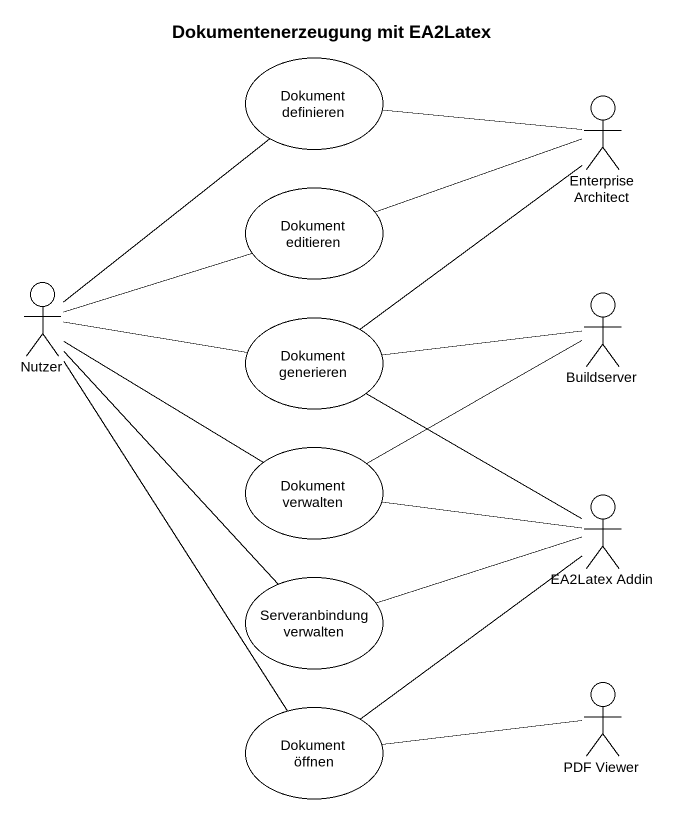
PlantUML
@startuml
title Dokumentenerzeugung mit EA2Latex
usecase "Dokument definieren" as Dokument_definieren
actor "Enterprise Architect" as Enterprise_Architect
usecase "Dokument editieren" as Dokument_editieren
actor Nutzer
usecase "Dokument generieren" as Dokument_generieren
actor Buildserver
usecase "Dokument verwalten" as Dokument_verwalten
actor "EA2Latex Addin" as EA2Latex_Addin
usecase "Serveranbindung verwalten" as Serveranbindung_verwalten
actor "PDF Viewer" as PDF_Viewer
usecase "Dokument öffnen" as Dokument_öffnen
Enterprise_Architect -left- Dokument_definieren
Enterprise_Architect -left- Dokument_editieren
Enterprise_Architect -- Dokument_generieren
Nutzer -up- Dokument_definieren
Nutzer -right- Dokument_editieren
Nutzer -right- Dokument_generieren
Nutzer -right- Dokument_verwalten
Nutzer -- Serveranbindung_verwalten
Nutzer -- Dokument_öffnen
Buildserver -left- Dokument_generieren
Buildserver -left- Dokument_verwalten
EA2Latex_Addin -up- Dokument_generieren
EA2Latex_Addin -left- Dokument_verwalten
EA2Latex_Addin -left- Serveranbindung_verwalten
EA2Latex_Addin -- Dokument_öffnen
PDF_Viewer -left- Dokument_öffnen
@enduml
